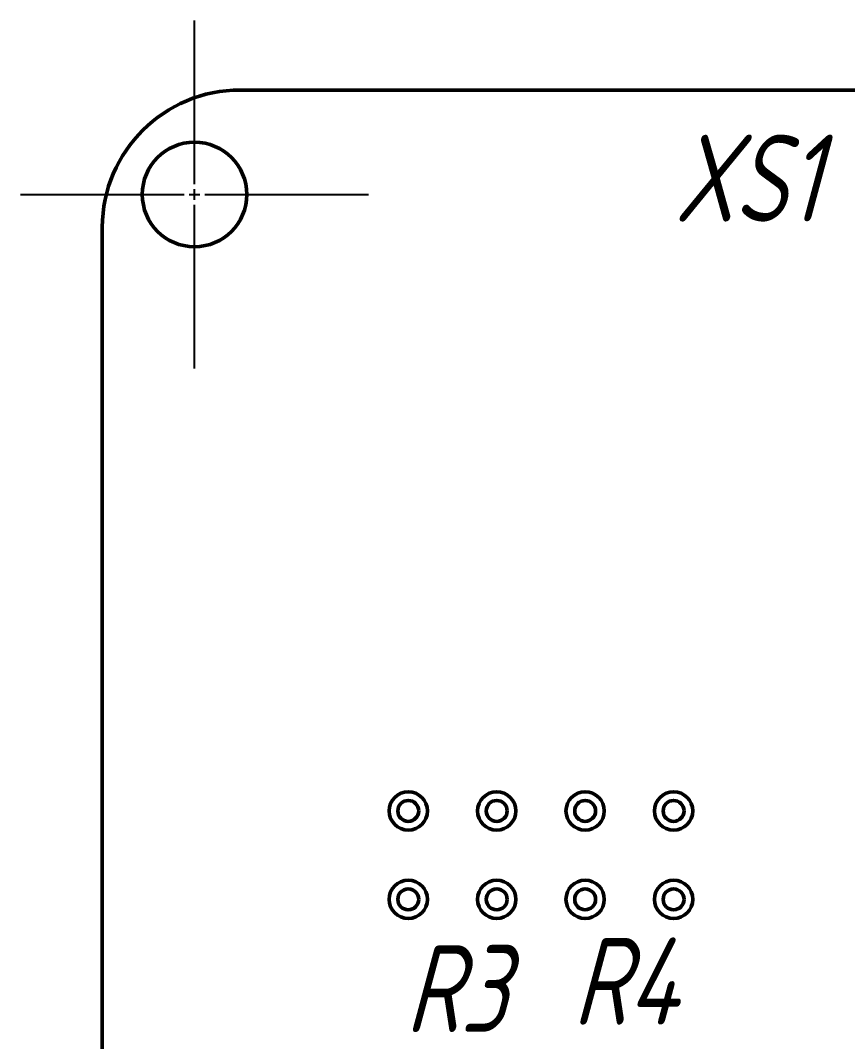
# Model space of a CAD drawing. Header units: millimetres. Extents: x 2803 to 446186229, y 1206 to 1506.
# Drawn here: x 2833.99 to 2857.75, y 1289.47 to 1318.81 of the extents above; entities that cross this region are included whole.
import ezdxf

# ---------------------------------------------------------------- set-up
doc = ezdxf.new("R2010")
doc.units = ezdxf.units.MM
doc.linetypes.add('CENTER2', pattern=[28.575, 19.05, -3.175, 3.175, -3.175])
doc.layers.add('Tonk', color=7, linetype='Continuous', lineweight=25)
doc.layers.add('Видимый контур (ГОСТ)', color=7, linetype='Continuous', lineweight=50)
doc.styles.get("Standard").update_dxf_attribs({"font": '', "width": 0.8, "oblique": 15})
doc.styles.get('Standard').set_extended_font_data('GOST type B')

# ---------------------------------------------------------------- blocks, each defined once
blk = doc.blocks.new('*U47')
at = {"layer": 'Tonk', "color": 0, "linetype": 'CENTER2', "transparency": 16777216}
for p, q in [((0, 0.3), (0, 5)), ((-5, 0), (-0.3, 0)), ((0.3, 0), (5, 0)), ((0, -5), (0, -0.3))]:
    blk.add_line(p, q, dxfattribs=at)
at = {"layer": 'Tonk', "color": 0, "linetype": 'Continuous', "transparency": 16777216}
for p, q in [((-0.15, 0), (0.15, 0)), ((0, -0.15), (0, 0.15))]:
    blk.add_line(p, q, dxfattribs=at)

msp = doc.modelspace()

# ---------------------------------------------------------------- linework, layer by layer
at = {"layer": 'Видимый контур (ГОСТ)'}
for p, q in [((2858.601, 1316.806), (2840.305, 1316.806)), ((2836.34, 1312.865), (2836.335, 1268.25))]:
    msp.add_line(p, q, dxfattribs=at)
for centre, radius in [((2838.99, 1313.805), 1.5), ((2845.13, 1296.095), 0.55), ((2845.13, 1296.095), 0.3), ((2847.67, 1296.095), 0.55), ((2847.67, 1296.095), 0.3), ((2850.21, 1296.095), 0.55), ((2850.21, 1296.095), 0.3), ((2852.75, 1296.095), 0.55), ((2852.75, 1296.095), 0.3), ((2845.13, 1293.555), 0.55), ((2847.67, 1293.555), 0.55), ((2850.21, 1293.555), 0.55), ((2852.75, 1293.555), 0.55), ((2845.13, 1293.555), 0.3), ((2847.67, 1293.555), 0.3), ((2850.21, 1293.555), 0.3), ((2852.75, 1293.555), 0.3)]:
    msp.add_circle(centre, radius, dxfattribs=at)
msp.add_arc((2840.302, 1312.844), 3.962, 89.96, 179.6921, dxfattribs=at)

# ---------------------------------------------------------------- block references
at = {"layer": 'Tonk', "linetype": 'CENTER2'}
msp.add_blockref('*U47', (2838.99, 1313.805), dxfattribs=at)

# ---------------------------------------------------------------- texts
at = {"layer": 'Tonk', "char_height": 2.5, "attachment_point": 1}
for s, insert in [('XS1', (2852.763, 1315.526)), ('R3', (2845.033, 1292.243)), ('R4', (2849.841, 1292.455))]:
    msp.add_mtext_dynamic_manual_height_columns(s, width=6.41285, gutter_width=20, heights=[0], dxfattribs=dict(at, insert=insert))

doc.saveas('drawing.dxf')
